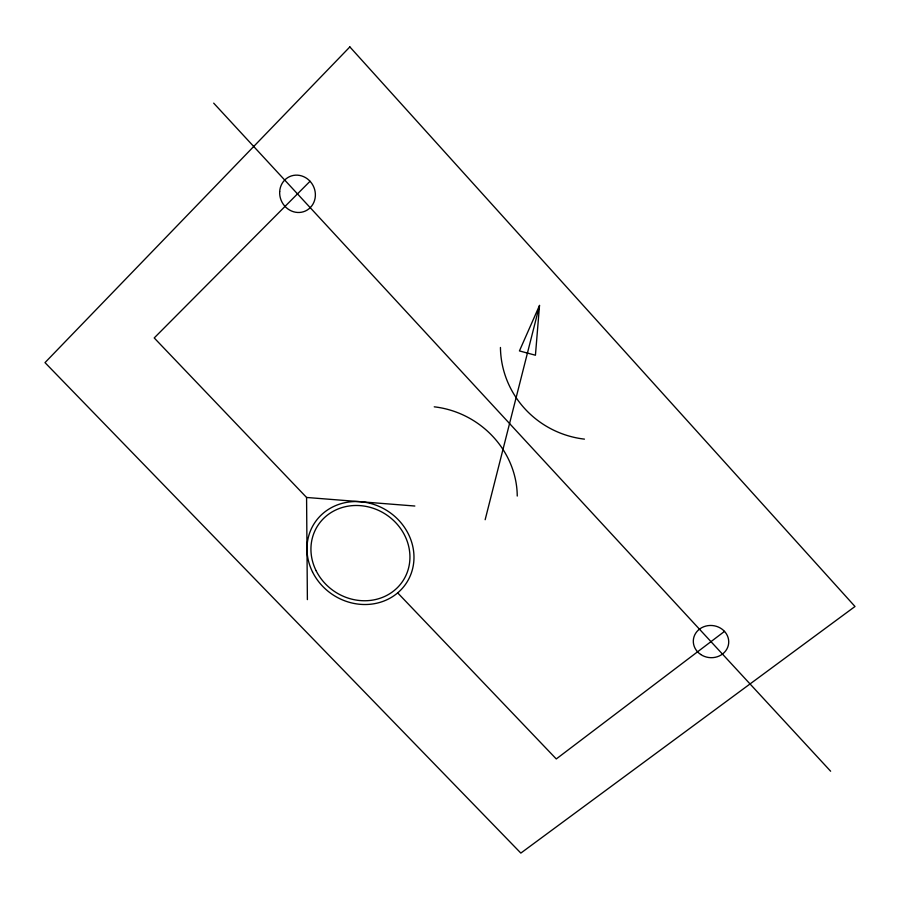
<?xml version="1.0" encoding="UTF-8"?>
<svg xmlns="http://www.w3.org/2000/svg" width="900" height="900" viewBox="0 0 900 900"><rect width="100%" height="100%" fill="white"/><g stroke="black" fill="none" stroke-linecap="round" stroke-linejoin="round"><path stroke-width="1.35" d="M539.516 305.438L535.433 355.23L519.435 350.921L539.516 305.438L485.156 519.716M310.039 181.26L154.215 337.939L306.574 497.464L414.844 506.025M724.5 631.384L556.279 758.947L397.688 592.886M213.683 103.14L830.633 771.221M306.574 497.464L307.384 599.614M434.239 406.822A89.663 83.689 31.2 0 1 517.252 496.046M584.449 439.132A94.365 92.453 13.2 0 1 500.445 347.468M349.864 46.913L45 362.621L520.841 853.087L855 606.499L349.864 46.913M279.686 191.621A18.922 17.606 64.1 0 0 305.494 210.971A18.922 17.606 64.1 0 0 307.361 178.83A18.922 17.606 64.1 0 0 279.686 191.621M700.65 654.457A17.73 16.099 5.9 0 0 728.64 643.511A17.73 16.099 5.9 0 0 703.732 626.76A17.73 16.099 5.9 0 0 700.65 654.457M316.08 570.645A50.76 46.305 32.6 0 0 401.647 582.727A50.76 46.305 32.6 0 0 363.577 505.991A50.76 46.305 32.6 0 0 316.08 570.645M312.514 571.928A54.855 50.04 32.6 0 0 404.989 585.067A54.855 50.04 32.6 0 0 363.926 502.11A54.855 50.04 32.6 0 0 312.514 571.928"/></g></svg>
